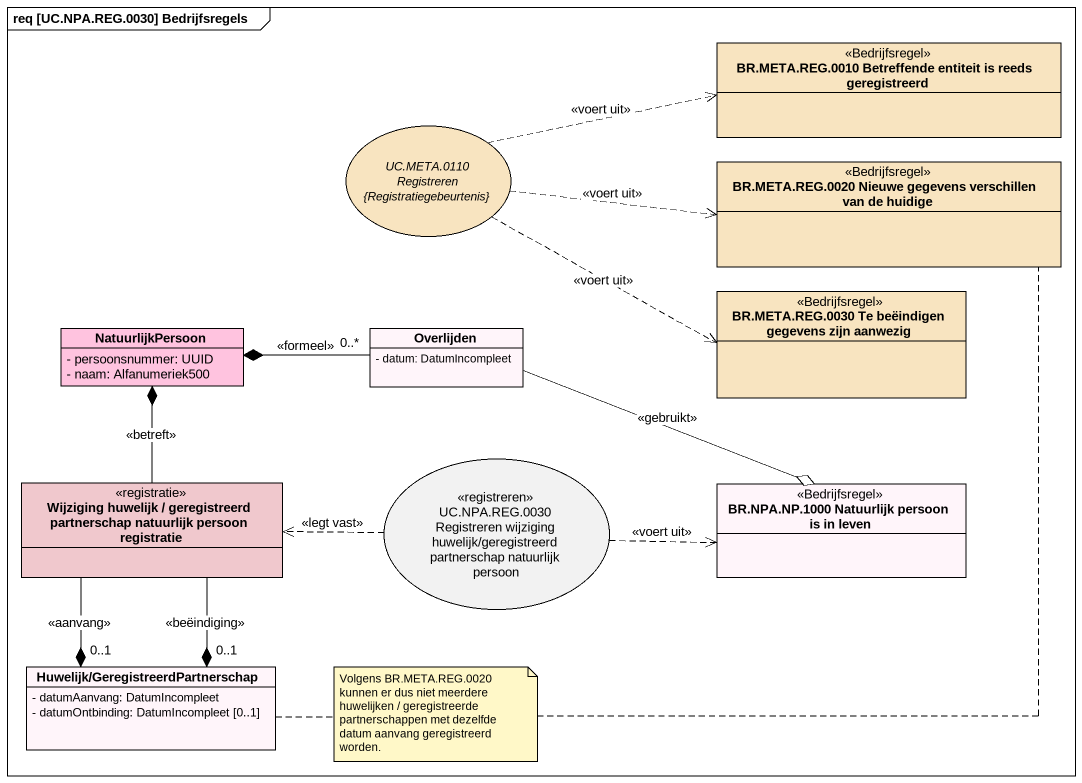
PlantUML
@startuml
mainframe req [UC.NPA.REG.0030] Bedrijfsregels
allowmixing
hide circle
hide empty members
skinparam classAttributeIconSize 0
class "BR.META.REG.0010 Betreffende entiteit is reeds geregistreerd" as BR_META_REG_0010 <<Bedrijfsregel>> #F8E4C0
usecase "UC.META.0110 Registreren {Registratiegebeurtenis}" as UC_META_0110_Registreren #F8E4C0
class "BR.META.REG.0020 Nieuwe gegevens verschillen van de huidige" as BR_META_REG_0020_Nieuwe <<Bedrijfsregel>> #F8E4C0
class "BR.META.REG.0030 Te beëindigen gegevens zijn aanwezig" as BR_META_REG_0030_Te <<Bedrijfsregel>> #F8E4C0
class NatuurlijkPersoon #FFC3DF {
  - persoonsnummer: UUID
  - naam: Alfanumeriek500
}
class Overlijden #FFF5FA {
  - datum: DatumIncompleet
}
usecase "UC.NPA.REG.0030 Registreren wijziging huwelijk/geregistreerd partnerschap natuurlijk persoon" as UC_NPA_REG_0030_Registreren <<registreren>>
class "Wijziging huwelijk / geregistreerd partnerschap natuurlijk persoon registratie" as Wijziging_huwelijk <<registratie>> #F0C8CD
class "BR.NPA.NP.1000 Natuurlijk persoon is in leven" as BR_NPA_NP_1000_Natuurlijk <<Bedrijfsregel>> #FFF5FA
class "Huwelijk/GeregistreerdPartnerschap" as Huwelijk #FFF5FA {
  - datumAanvang: DatumIncompleet
  - datumOntbinding: DatumIncompleet [0..1]
}
UC_META_0110_Registreren .right.> BR_META_REG_0010 : <<voert uit>>
UC_META_0110_Registreren .right.> BR_META_REG_0020_Nieuwe : <<voert uit>>
UC_META_0110_Registreren .right.> BR_META_REG_0030_Te : <<voert uit>>
Overlijden "0..*" -left-* NatuurlijkPersoon : <<formeel>>
Overlijden -right-o BR_NPA_NP_1000_Natuurlijk : <<gebruikt>>
UC_NPA_REG_0030_Registreren .left.> Wijziging_huwelijk : <<legt vast>>
UC_NPA_REG_0030_Registreren .right.> BR_NPA_NP_1000_Natuurlijk : <<voert uit>>
Wijziging_huwelijk -up-* NatuurlijkPersoon : <<betreft>>
Wijziging_huwelijk --* "0..1" Huwelijk : <<aanvang>>
Wijziging_huwelijk --* "0..1" Huwelijk : <<beëindiging>>
note as N1
  Volgens BR.META.REG.0020 kunnen er dus niet meerdere huwelijken / geregistreerde partnerschappen met dezelfde datum aanvang geregistreerd worden.
end note
N1 .. BR_META_REG_0020_Nieuwe
N1 .. Huwelijk
@enduml
